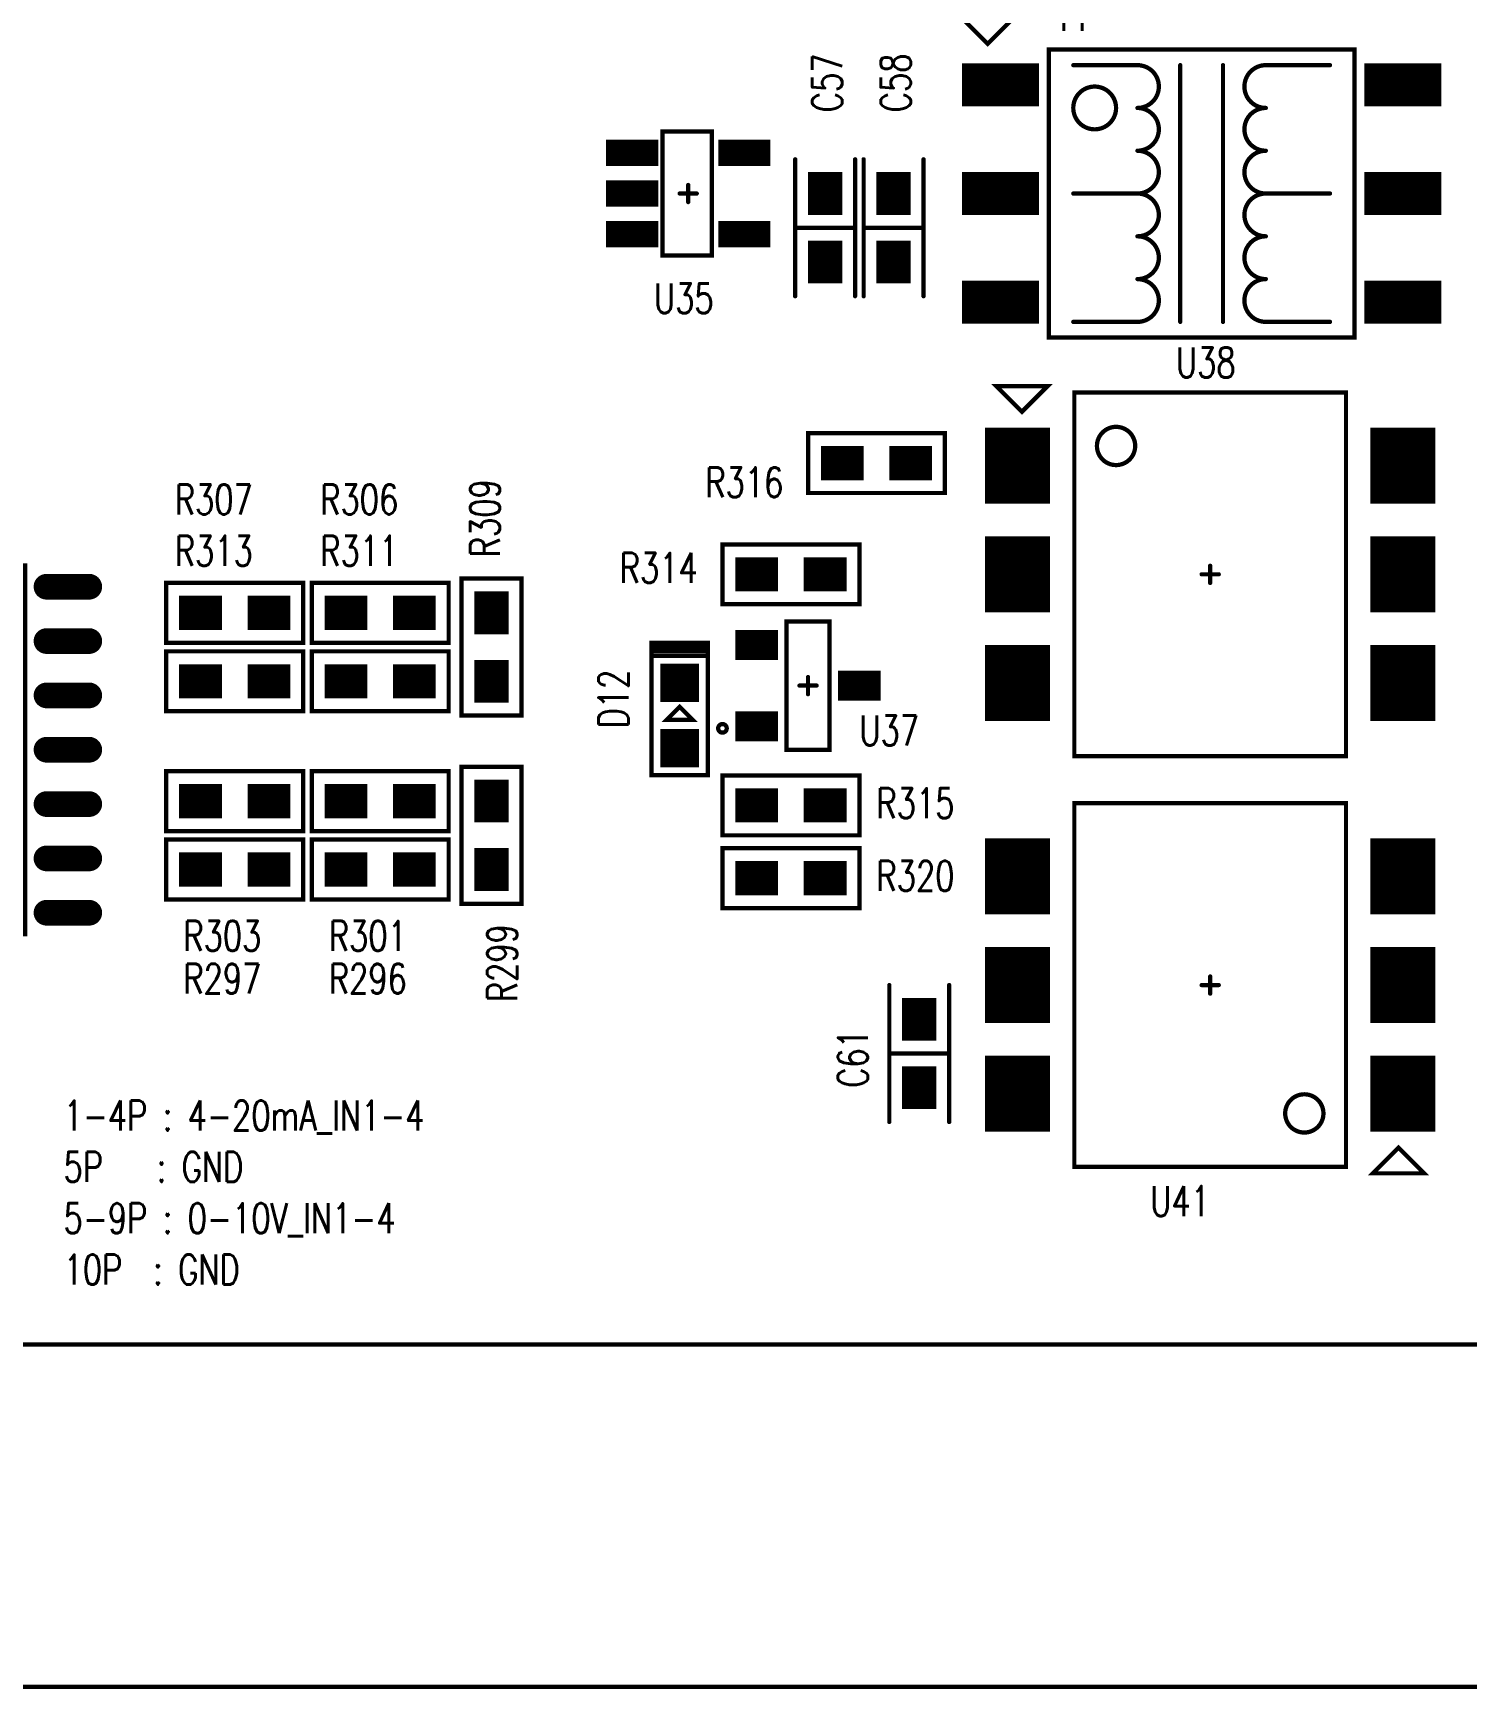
# Model space of a CAD drawing. Extents: x -22 to 239, y -29 to 162.
# Drawn here: x 176.29 to 209.8, y -8.05 to 30.65 of the extents above; entities that cross this region are included whole.
import ezdxf

# ---------------------------------------------------------------- set-up
doc = ezdxf.new("R2010")
doc.units = 0
for name, color, linetype in [('2D_LINE_00', 150, 'CONTINUOUS'), ('BOARD_OUTLINE_00', 255, 'CONTINUOUS'), ('DRIL_NPLTE_THRU_01', 5, 'CONTINUOUS'), ('DRIL_NPLTE_THRU_02', 106, 'CONTINUOUS'), ('DRIL_NPLTE_THRU_03', 96, 'CONTINUOUS'), ('DRIL_NPLTE_THRU_04', 34, 'CONTINUOUS'), ('DRIL_PLTE_THRU_01', 5, 'CONTINUOUS'), ('DRIL_PLTE_THRU_02', 106, 'CONTINUOUS'), ('DRIL_PLTE_THRU_03', 96, 'CONTINUOUS'), ('DRIL_PLTE_THRU_04', 34, 'CONTINUOUS'), ('PADS_BOT', 43, 'CONTINUOUS'), ('PADS_INNER', 186, 'CONTINUOUS'), ('PADS_TOP', 186, 'CONTINUOUS'), ('PART_NAME_01', 3, 'CONTINUOUS'), ('PART_TOP_2DLINE_00', 150, 'CONTINUOUS'), ('PART_TOP_2DLINE_01', 150, 'CONTINUOUS'), ('TEXT_126', 255, 'CONTINUOUS')]:
    doc.layers.add(name, color=color, linetype=linetype)
doc.styles.add('W0$1', font='simplex', dxfattribs={"width": 0.75})

# ---------------------------------------------------------------- blocks, each defined once
blk = doc.blocks.new('BOARD_100')
at = {"layer": 'BOARD_OUTLINE_00', "const_width": 0.1}
blk.add_lwpolyline([(0, -1, -0.414214), (1, 0), (237, 0, -0.414214), (238, -1), (238, -149, -0.414214), (237, -150), (1, -150, -0.414214), (0, -149)], format="xyb", close=True, dxfattribs=at)
blk = doc.blocks.new('DRAWING_3')
at = {"layer": '2D_LINE_00', "const_width": 0.1}
blk.add_lwpolyline([(0.052, -1.226), (238.052, -1.226), (238.052, -9.226), (0.052, -9.226)], close=True, dxfattribs=at)
blk = doc.blocks.new('SMOOTH_0$1')
at = {"const_width": 0.05}
blk.add_lwpolyline([(-0.025, 0, 1), (0.025, 0, 1)], format="xyb", close=True, dxfattribs=at)
blk = doc.blocks.new('PART_BODY_TOP_7')
at = {"layer": 'PART_TOP_2DLINE_00', "const_width": 0.1}
blk.add_lwpolyline([(-4.25, 3.175), (4.25, 3.175), (4.25, -3.175), (-4.25, -3.175)], close=True, dxfattribs=at)
for points in [[(-0.2, 0), (0, 0), (0, -0.2)], [(0, 0.2), (0, 0), (0.2, 0)], [(-3.8, -4.4), (-4.4, -3.8), (-4.4, -5), (-3.8, -4.4)]]:
    blk.add_lwpolyline(points, dxfattribs=at)
blk.add_lwpolyline([(-3.447, -2.2, 1), (-2.553, -2.2, 1)], format="xyb", close=True, dxfattribs=at)
at = {"layer": 'PART_TOP_2DLINE_00'}
for p in [(-4.25, 3.175), (4.25, 3.175), (-0.2, 0), (0, 0.2), (0, 0), (0, 0), (0.2, 0), (0, -0.2), (-4.25, -3.175), (4.25, -3.175), (-4.4, -3.8), (-3.8, -4.4), (-3.8, -4.4), (-4.4, -5)]:
    blk.add_blockref('SMOOTH_0$1', p, dxfattribs=at)
blk = doc.blocks.new('DRIL_HOLE_0')
blk.add_lwpolyline([(0, 0, 1), (0, 0, 1)], format="xyb", close=True)
blk = doc.blocks.new('PAD_1')
blk.add_lwpolyline([(0, 0, 1), (0, 0, 1)], format="xyb", close=True)
blk = doc.blocks.new('PAD_5')
at = {"const_width": 1.52}
blk.add_lwpolyline([(-0.89, 0), (0.89, 0)], dxfattribs=at)
blk = doc.blocks.new('STK_TOP_108')
at = {"layer": 'DRIL_PLTE_THRU_01'}
blk.add_blockref('DRIL_HOLE_0', (0, 0), dxfattribs=at)
at = {"layer": 'DRIL_PLTE_THRU_02'}
blk.add_blockref('DRIL_HOLE_0', (0, 0), dxfattribs=at)
at = {"layer": 'DRIL_PLTE_THRU_03'}
blk.add_blockref('DRIL_HOLE_0', (0, 0), dxfattribs=at)
at = {"layer": 'DRIL_PLTE_THRU_04'}
blk.add_blockref('DRIL_HOLE_0', (0, 0), dxfattribs=at)
at = {"layer": 'PADS_BOT'}
blk.add_blockref('PAD_1', (0, 0), dxfattribs=at)
at = {"layer": 'PADS_INNER'}
blk.add_blockref('PAD_1', (0, 0), dxfattribs=at)
at = {"layer": 'PADS_TOP'}
blk.add_blockref('PAD_5', (0, 0), dxfattribs=at)
blk = doc.blocks.new('SYM_TOP_10')
for name, p in [('STK_TOP_108', (-2.54, 4.505)), ('STK_TOP_108', (0, 4.505)), ('STK_TOP_108', (2.54, 4.505)), ('PART_BODY_TOP_7', (0, 0)), ('STK_TOP_108', (-2.54, -4.505)), ('STK_TOP_108', (0, -4.505)), ('STK_TOP_108', (2.54, -4.505))]:
    blk.add_blockref(name, p)
blk = doc.blocks.new('PART_TOP_8')
blk.add_blockref('SYM_TOP_10', (0, 0))
at = {"layer": 'PART_NAME_01', "style": 'W0$1', "width": 0.75}
blk.add_text('U38', height=0.7, rotation=90, dxfattribs=at).set_placement((-4.6, -0.8))
blk = doc.blocks.new('PART_BODY_TOP_8')
at = {"layer": 'PART_TOP_2DLINE_00', "const_width": 0.1}
for points in [[(-1.5, 0.5), (1.5, 0.5), (1.5, -0.5), (-1.5, -0.5), (-1.5, 0.5)], [(-0.2, 0), (0.2, 0)], [(0, -0.2), (0, 0.2)]]:
    blk.add_lwpolyline(points, dxfattribs=at)
blk.add_lwpolyline([(0.9, -2, 1), (1.1, -2, 1)], format="xyb", close=True, dxfattribs=at)
at = {"layer": 'PART_TOP_2DLINE_00'}
for p in [(-1.5, 0.5), (-1.5, 0.5), (1.5, 0.5), (-0.2, 0), (0, 0.2), (0.2, 0), (0, -0.2), (-1.5, -0.5), (1.5, -0.5)]:
    blk.add_blockref('SMOOTH_0$1', p, dxfattribs=at)
blk = doc.blocks.new('PAD_6')
at = {"const_width": 0.7}
blk.add_lwpolyline([(-0.5, 0), (0.5, 0)], dxfattribs=at)
blk = doc.blocks.new('STK_TOP_109')
at = {"layer": 'DRIL_PLTE_THRU_01'}
blk.add_blockref('DRIL_HOLE_0', (0, 0), dxfattribs=at)
at = {"layer": 'DRIL_PLTE_THRU_02'}
blk.add_blockref('DRIL_HOLE_0', (0, 0), dxfattribs=at)
at = {"layer": 'DRIL_PLTE_THRU_03'}
blk.add_blockref('DRIL_HOLE_0', (0, 0), dxfattribs=at)
at = {"layer": 'DRIL_PLTE_THRU_04'}
blk.add_blockref('DRIL_HOLE_0', (0, 0), dxfattribs=at)
at = {"layer": 'PADS_BOT'}
blk.add_blockref('PAD_1', (0, 0), dxfattribs=at)
at = {"layer": 'PADS_INNER'}
blk.add_blockref('PAD_1', (0, 0), dxfattribs=at)
at = {"layer": 'PADS_TOP', "rotation": 90}
blk.add_blockref('PAD_6', (0, 0), dxfattribs=at)
blk = doc.blocks.new('SYM_TOP_11')
for name, p in [('STK_TOP_109', (0, 1.2)), ('PART_BODY_TOP_8', (0, 0)), ('STK_TOP_109', (-0.95, -1.2)), ('STK_TOP_109', (0.95, -1.2))]:
    blk.add_blockref(name, p)
blk = doc.blocks.new('PART_TOP_9')
blk.add_blockref('SYM_TOP_11', (0, 0))
at = {"layer": 'PART_NAME_01', "style": 'W0$1', "width": 0.75}
blk.add_text('U37', height=0.7, rotation=90, dxfattribs=at).set_placement((1.4, 1.2))
blk = doc.blocks.new('PART_BODY_TOP_10')
at = {"layer": 'PART_TOP_2DLINE_00', "const_width": 0.1}
for points in [[(-1.45, 0.55), (1.45, 0.55), (1.45, -0.6), (-1.45, -0.6), (-1.45, 0.55)], [(-0.2, 0), (0.2, 0)], [(0, 0.2), (0, -0.2)]]:
    blk.add_lwpolyline(points, dxfattribs=at)
at = {"layer": 'PART_TOP_2DLINE_00'}
for p in [(-1.45, 0.55), (-1.45, 0.55), (1.45, 0.55), (-0.2, 0), (0, 0.2), (0.2, 0), (0, -0.2), (-1.45, -0.6), (1.45, -0.6)]:
    blk.add_blockref('SMOOTH_0$1', p, dxfattribs=at)
blk = doc.blocks.new('PAD_7')
at = {"const_width": 0.62}
blk.add_lwpolyline([(-0.61, 0), (0.61, 0)], dxfattribs=at)
blk = doc.blocks.new('STK_TOP_110')
at = {"layer": 'DRIL_PLTE_THRU_01'}
blk.add_blockref('DRIL_HOLE_0', (0, 0), dxfattribs=at)
at = {"layer": 'DRIL_PLTE_THRU_02'}
blk.add_blockref('DRIL_HOLE_0', (0, 0), dxfattribs=at)
at = {"layer": 'DRIL_PLTE_THRU_03'}
blk.add_blockref('DRIL_HOLE_0', (0, 0), dxfattribs=at)
at = {"layer": 'DRIL_PLTE_THRU_04'}
blk.add_blockref('DRIL_HOLE_0', (0, 0), dxfattribs=at)
at = {"layer": 'PADS_BOT'}
blk.add_blockref('PAD_1', (0, 0), dxfattribs=at)
at = {"layer": 'PADS_INNER'}
blk.add_blockref('PAD_1', (0, 0), dxfattribs=at)
at = {"layer": 'PADS_TOP', "rotation": 90}
blk.add_blockref('PAD_7', (0, 0), dxfattribs=at)
blk = doc.blocks.new('SYM_TOP_13')
for name, p in [('STK_TOP_110', (-0.95, 1.31)), ('STK_TOP_110', (0.95, 1.31)), ('PART_BODY_TOP_10', (0, 0)), ('STK_TOP_110', (-0.95, -1.31)), ('STK_TOP_110', (0, -1.31)), ('STK_TOP_110', (0.95, -1.31))]:
    blk.add_blockref(name, p)
blk = doc.blocks.new('PART_TOP_11')
blk.add_blockref('SYM_TOP_13', (0, 0))
at = {"layer": 'PART_NAME_01', "style": 'W0$1', "width": 0.75}
blk.add_text('U35', height=0.7, rotation=90, dxfattribs=at).set_placement((2.8, -0.8))
blk = doc.blocks.new('PART_BODY_TOP_23')
at = {"layer": 'PART_TOP_2DLINE_00', "const_width": 0.1}
for points in [[(-5, 3.5), (-6, 4.5), (-4, 4.5)], [(-3.57, 3.365), (3.57, 3.365), (3.57, -3.365), (-3.57, -3.365)]]:
    blk.add_lwpolyline(points, close=True, dxfattribs=at)
for points in [[(-1.5, 3), (-3, 3)], [(-0.5, 3), (-0.5, -3)], [(0.5, 3), (0.5, -3)], [(1.5, 3), (3, 3)], [(-1.5, 0), (-3, 0)], [(-1.5, 0), (-3, 0)], [(1.5, 0), (3, 0)], [(1.5, 0), (3, 0)], [(-1.5, -3), (-3, -3)], [(1.5, -3), (3, -3)]]:
    blk.add_lwpolyline(points, dxfattribs=at)
for points in [[(-1.5, 3, -1), (-1.5, 2)], [(1.5, 2, -1), (1.5, 3)], [(-1.5, 2, -1), (-1.5, 1)], [(1.5, 1, -1), (1.5, 2)], [(-1.5, 1, -1), (-1.5, 0)], [(1.5, 0, -1), (1.5, 1)], [(-1.5, 0, -1), (-1.5, -1)], [(1.5, -1, -1), (1.5, 0)], [(-1.5, -1, -1), (-1.5, -2)], [(1.5, -2, -1), (1.5, -1)], [(-1.5, -2, -1), (-1.5, -3)], [(1.5, -3, -1), (1.5, -2)]]:
    blk.add_lwpolyline(points, format="xyb", dxfattribs=at)
blk.add_lwpolyline([(-3, 2, 1), (-2, 2, 1)], format="xyb", close=True, dxfattribs=at)
at = {"layer": 'PART_TOP_2DLINE_00'}
for p in [(-6, 4.5), (-4, 4.5), (-5, 3.5), (-3.57, 3.365), (3.57, 3.365), (-3, 3), (-1.5, 3), (-1.5, 3), (-0.5, 3), (0.5, 3), (1.5, 3), (1.5, 3), (3, 3), (-1.5, 2), (-1.5, 2), (1.5, 2), (1.5, 2), (-1.5, 1), (-1.5, 1), (1.5, 1), (1.5, 1), (-3, 0), (-3, 0), (-1.5, 0), (-1.5, 0), (-1.5, 0), (-1.5, 0), (1.5, 0), (1.5, 0), (1.5, 0), (1.5, 0), (3, 0), (3, 0), (-1.5, -1), (-1.5, -1), (1.5, -1), (1.5, -1), (-1.5, -2), (-1.5, -2), (1.5, -2), (1.5, -2), (-3, -3), (-1.5, -3), (-1.5, -3), (-0.5, -3), (0.5, -3), (1.5, -3), (1.5, -3), (3, -3), (-3.57, -3.365), (3.57, -3.365)]:
    blk.add_blockref('SMOOTH_0$1', p, dxfattribs=at)
blk = doc.blocks.new('PAD_16')
at = {"const_width": 1}
blk.add_lwpolyline([(-0.9, 0), (0.9, 0)], dxfattribs=at)
blk = doc.blocks.new('STK_TOP_121')
at = {"layer": 'DRIL_PLTE_THRU_01'}
blk.add_blockref('DRIL_HOLE_0', (0, 0), dxfattribs=at)
at = {"layer": 'DRIL_PLTE_THRU_02'}
blk.add_blockref('DRIL_HOLE_0', (0, 0), dxfattribs=at)
at = {"layer": 'DRIL_PLTE_THRU_03'}
blk.add_blockref('DRIL_HOLE_0', (0, 0), dxfattribs=at)
at = {"layer": 'DRIL_PLTE_THRU_04'}
blk.add_blockref('DRIL_HOLE_0', (0, 0), dxfattribs=at)
at = {"layer": 'PADS_BOT'}
blk.add_blockref('PAD_1', (0, 0), dxfattribs=at)
at = {"layer": 'PADS_INNER'}
blk.add_blockref('PAD_1', (0, 0), dxfattribs=at)
at = {"layer": 'PADS_TOP'}
blk.add_blockref('PAD_16', (0, 0), dxfattribs=at)
blk = doc.blocks.new('SYM_TOP_26')
for name, p in [('PART_BODY_TOP_23', (0, 0)), ('STK_TOP_121', (-4.7, 2.54)), ('STK_TOP_121', (4.7, 2.54)), ('STK_TOP_121', (-4.7, 0)), ('STK_TOP_121', (4.7, 0)), ('STK_TOP_121', (-4.7, -2.54)), ('STK_TOP_121', (4.7, -2.54))]:
    blk.add_blockref(name, p)
blk = doc.blocks.new('PART_TOP_24')
blk.add_blockref('SYM_TOP_26', (0, 0))
at = {"layer": 'PART_NAME_01', "style": 'W0$1', "width": 0.75}
blk.add_text('T1', height=0.7, dxfattribs=at).set_placement((-3.4, 3.8))
blk = doc.blocks.new('PART_BODY_TOP_36')
at = {"layer": 'PART_TOP_2DLINE_00', "const_width": 0.1}
for points in [[(-1.599946, 0.700024), (1.599946, 0.700024)], [(0, 0.700024), (0, -0.700024)], [(-1.599946, -0.700024), (1.599946, -0.700024)]]:
    blk.add_lwpolyline(points, dxfattribs=at)
at = {"layer": 'PART_TOP_2DLINE_00'}
for p in [(-1.599946, 0.700024), (0, 0.700024), (1.599946, 0.700024), (-1.599946, -0.700024), (0, -0.700024), (1.599946, -0.700024)]:
    blk.add_blockref('SMOOTH_0$1', p, dxfattribs=at)
blk = doc.blocks.new('PAD_25')
at = {"const_width": 0.8}
blk.add_lwpolyline([(-0.5, 0), (0.5, 0)], dxfattribs=at)
blk = doc.blocks.new('STK_TOP_43')
at = {"layer": 'DRIL_NPLTE_THRU_01'}
blk.add_blockref('DRIL_HOLE_0', (0, 0), dxfattribs=at)
at = {"layer": 'DRIL_NPLTE_THRU_02'}
blk.add_blockref('DRIL_HOLE_0', (0, 0), dxfattribs=at)
at = {"layer": 'DRIL_NPLTE_THRU_03'}
blk.add_blockref('DRIL_HOLE_0', (0, 0), dxfattribs=at)
at = {"layer": 'DRIL_NPLTE_THRU_04'}
blk.add_blockref('DRIL_HOLE_0', (0, 0), dxfattribs=at)
at = {"layer": 'PADS_BOT'}
blk.add_blockref('PAD_1', (0, 0), dxfattribs=at)
at = {"layer": 'PADS_INNER'}
blk.add_blockref('PAD_1', (0, 0), dxfattribs=at)
at = {"layer": 'PADS_TOP'}
blk.add_blockref('PAD_25', (0, 0), dxfattribs=at)
blk = doc.blocks.new('SYM_TOP_39')
for name, p in [('STK_TOP_43', (-0.8001, 0)), ('PART_BODY_TOP_36', (0, 0)), ('STK_TOP_43', (0.8001, 0))]:
    blk.add_blockref(name, p)
blk = doc.blocks.new('PART_TOP_97')
blk.add_blockref('SYM_TOP_39', (0, 0))
at = {"layer": 'PART_NAME_01', "style": 'W0$1', "width": 0.75}
blk.add_text('C57', height=0.7, dxfattribs=at).set_placement((2.7, -0.4))
blk = doc.blocks.new('PART_TOP_98')
blk.add_blockref('SYM_TOP_39', (0, 0))
at = {"layer": 'PART_NAME_01', "style": 'W0$1', "width": 0.75}
blk.add_text('C58', height=0.7, dxfattribs=at).set_placement((2.7, -0.4))
blk = doc.blocks.new('PART_TOP_101')
blk.add_blockref('SYM_TOP_39', (0, 0))
at = {"layer": 'PART_NAME_01', "style": 'W0$1', "width": 0.75}
blk.add_text('C61', height=0.7, rotation=180, dxfattribs=at).set_placement((0.8, -1.2))
blk = doc.blocks.new('PART_TOP_125')
blk.add_blockref('SYM_TOP_10', (0, 0))
at = {"layer": 'PART_NAME_01', "style": 'W0$1', "width": 0.75}
blk.add_text('U41', height=0.7, rotation=270, dxfattribs=at).set_placement((-5.4, 1.4))
blk = doc.blocks.new('PART_BODY_TOP_41')
at = {"layer": 'PART_TOP_2DLINE_01', "const_width": 0.1}
for points in [[(-1.400048, -0.659892), (-1.700022, -0.659892), (-1.700022, 0.659892), (-1.400048, 0.659892)], [(-1.599946, -0.599948), (-1.599946, 0.599948)], [(-1.500124, -0.599948), (-1.500124, 0.6)], [(-0.199898, 0), (0.100076, 0.299974), (0.100076, -0.299974), (-0.199898, 0)]]:
    blk.add_lwpolyline(points, dxfattribs=at)
blk.add_lwpolyline([(1.397, -0.659892), (-1.397, -0.659892), (-1.397, 0.659892), (1.397, 0.659892)], close=True, dxfattribs=at)
at = {"layer": 'PART_TOP_2DLINE_01'}
for p in [(-1.700022, 0.659892), (-1.599946, 0.599948), (-1.500124, 0.6), (-1.400048, 0.659892), (-1.397, 0.659892), (1.397, 0.659892), (-0.199898, 0), (-0.199898, 0), (0.100076, 0.299974), (0.100076, -0.299974), (-1.700022, -0.659892), (-1.599946, -0.599948), (-1.500124, -0.599948), (-1.400048, -0.659892), (-1.397, -0.659892), (1.397, -0.659892)]:
    blk.add_blockref('SMOOTH_0$1', p, dxfattribs=at)
blk = doc.blocks.new('PAD_27')
at = {"const_width": 0.9}
blk.add_lwpolyline([(-0.45, 0), (0.45, 0)], dxfattribs=at)
blk = doc.blocks.new('STK_TOP_142')
at = {"layer": 'DRIL_NPLTE_THRU_01'}
blk.add_blockref('DRIL_HOLE_0', (0, 0), dxfattribs=at)
at = {"layer": 'DRIL_NPLTE_THRU_02'}
blk.add_blockref('DRIL_HOLE_0', (0, 0), dxfattribs=at)
at = {"layer": 'DRIL_NPLTE_THRU_03'}
blk.add_blockref('DRIL_HOLE_0', (0, 0), dxfattribs=at)
at = {"layer": 'DRIL_NPLTE_THRU_04'}
blk.add_blockref('DRIL_HOLE_0', (0, 0), dxfattribs=at)
at = {"layer": 'PADS_BOT'}
blk.add_blockref('PAD_1', (0, 0), dxfattribs=at)
at = {"layer": 'PADS_INNER'}
blk.add_blockref('PAD_1', (0, 0), dxfattribs=at)
at = {"layer": 'PADS_TOP'}
blk.add_blockref('PAD_27', (0, 0), dxfattribs=at)
blk = doc.blocks.new('SYM_TOP_44')
for name, p in [('PART_BODY_TOP_41', (0, 0)), ('STK_TOP_142', (-0.762, 0)), ('STK_TOP_142', (0.762, 0))]:
    blk.add_blockref(name, p)
blk = doc.blocks.new('PART_TOP_147')
blk.add_blockref('SYM_TOP_44', (0, 0))
at = {"layer": 'PART_NAME_01', "style": 'W0$1', "width": 0.75}
blk.add_text('D12', height=0.7, rotation=180, dxfattribs=at).set_placement((0.3, -1.2))
blk = doc.blocks.new('PART_BODY_TOP_45')
at = {"layer": 'PART_TOP_2DLINE_00', "const_width": 0.1}
blk.add_lwpolyline([(-1.599946, 0.700024), (1.599946, 0.700024), (1.599946, -0.700024), (-1.599946, -0.700024), (-1.599946, 0.700024)], dxfattribs=at)
at = {"layer": 'PART_TOP_2DLINE_00'}
for p in [(-1.599946, 0.700024), (-1.599946, 0.700024), (1.599946, 0.700024), (-1.599946, -0.700024), (1.599946, -0.700024)]:
    blk.add_blockref('SMOOTH_0$1', p, dxfattribs=at)
blk = doc.blocks.new('SYM_TOP_48')
for name, p in [('STK_TOP_43', (-0.8001, 0)), ('PART_BODY_TOP_45', (0, 0)), ('STK_TOP_43', (0.8001, 0))]:
    blk.add_blockref(name, p)
blk = doc.blocks.new('PART_TOP_350')
blk.add_blockref('SYM_TOP_48', (0, 0))
at = {"layer": 'PART_NAME_01', "style": 'W0$1', "width": 0.75}
blk.add_text('R296', height=0.7, rotation=180, dxfattribs=at).set_placement((1.2, 2.9))
blk = doc.blocks.new('PART_TOP_351')
blk.add_blockref('SYM_TOP_48', (0, 0))
at = {"layer": 'PART_NAME_01', "style": 'W0$1', "width": 0.75}
blk.add_text('R297', height=0.7, rotation=180, dxfattribs=at).set_placement((1.2, 2.9))
blk = doc.blocks.new('PART_TOP_353')
blk.add_blockref('SYM_TOP_48', (0, 0))
at = {"layer": 'PART_NAME_01', "style": 'W0$1', "width": 0.75}
blk.add_text('R299', height=0.7, dxfattribs=at).set_placement((-3.9, -0.6))
blk = doc.blocks.new('PART_TOP_357')
blk.add_blockref('SYM_TOP_48', (0, 0))
at = {"layer": 'PART_NAME_01', "style": 'W0$1', "width": 0.75}
blk.add_text('R301', height=0.7, rotation=180, dxfattribs=at).set_placement((1.2, 3.5))
blk = doc.blocks.new('PART_TOP_359')
blk.add_blockref('SYM_TOP_48', (0, 0))
at = {"layer": 'PART_NAME_01', "style": 'W0$1', "width": 0.75}
blk.add_text('R303', height=0.7, dxfattribs=at).set_placement((-1.2, -3.5))
blk = doc.blocks.new('PART_TOP_362')
blk.add_blockref('SYM_TOP_48', (0, 0))
at = {"layer": 'PART_NAME_01', "style": 'W0$1', "width": 0.75}
blk.add_text('R306', height=0.7, rotation=180, dxfattribs=at).set_placement((1.4, -2.3))
blk = doc.blocks.new('PART_TOP_363')
blk.add_blockref('SYM_TOP_48', (0, 0))
at = {"layer": 'PART_NAME_01', "style": 'W0$1', "width": 0.75}
blk.add_text('R307', height=0.7, rotation=180, dxfattribs=at).set_placement((1.4, -2.3))
blk = doc.blocks.new('PART_TOP_365')
blk.add_blockref('SYM_TOP_48', (0, 0))
at = {"layer": 'PART_NAME_01', "style": 'W0$1', "width": 0.75}
blk.add_text('R309', height=0.7, rotation=180, dxfattribs=at).set_placement((-2.1, 0.2))
blk = doc.blocks.new('PART_TOP_368')
blk.add_blockref('SYM_TOP_48', (0, 0))
at = {"layer": 'PART_NAME_01', "style": 'W0$1', "width": 0.75}
blk.add_text('R311', height=0.7, rotation=180, dxfattribs=at).set_placement((1.4, -2.7))
blk = doc.blocks.new('PART_TOP_370')
blk.add_blockref('SYM_TOP_48', (0, 0))
at = {"layer": 'PART_NAME_01', "style": 'W0$1', "width": 0.75}
blk.add_text('R313', height=0.7, dxfattribs=at).set_placement((-1.4, 2.7))
blk = doc.blocks.new('PART_TOP_371')
blk.add_blockref('SYM_TOP_48', (0, 0))
at = {"layer": 'PART_NAME_01', "style": 'W0$1', "width": 0.75}
blk.add_text('R314', height=0.7, dxfattribs=at).set_placement((-4, -0.2))
blk = doc.blocks.new('PART_TOP_372')
blk.add_blockref('SYM_TOP_48', (0, 0))
at = {"layer": 'PART_NAME_01', "style": 'W0$1', "width": 0.75}
blk.add_text('R315', height=0.7, dxfattribs=at).set_placement((2, -0.3))
blk = doc.blocks.new('PART_TOP_373')
blk.add_blockref('SYM_TOP_48', (0, 0))
at = {"layer": 'PART_NAME_01', "style": 'W0$1', "width": 0.75}
blk.add_text('R316', height=0.7, dxfattribs=at).set_placement((-4, -0.8))
blk = doc.blocks.new('PART_TOP_378')
blk.add_blockref('SYM_TOP_48', (0, 0))
at = {"layer": 'PART_NAME_01', "style": 'W0$1', "width": 0.75}
blk.add_text('R320', height=0.7, dxfattribs=at).set_placement((2, -0.3))
blk = doc.blocks.new('PART_BODY_TOP_15')
at = {"layer": 'PART_TOP_2DLINE_00', "const_width": 0.1}
for points in [[(-4.31, 1.9), (-4.31, 0.3875), (-3.77125, 0.3875), (-3.77125, -0.3875), (-4.31, -0.3875), (-4.31, -1.9), (4.31, -1.9), (4.31, 1.9)], [(-3.8, -3.8), (-4.2, -4.2), (-3.4, -4.2)]]:
    blk.add_lwpolyline(points, close=True, dxfattribs=at)
for points in [[(-0.3, 0), (0.2, 0)], [(0, 0.3), (0, -0.3)], [(0.2, 0), (0.3, 0)], [(-3.7, -3.9), (-3.9, -3.9)], [(-3.5, -4.1), (-4.1, -4.1)], [(-3.6, -4), (-4, -4)]]:
    blk.add_lwpolyline(points, dxfattribs=at)
blk.add_lwpolyline([(-4, -1.1, 1), (-3, -1.1, 1)], format="xyb", close=True, dxfattribs=at)
at = {"layer": 'PART_TOP_2DLINE_00'}
for p in [(-4.31, 1.9), (4.31, 1.9), (-4.31, 0.3875), (-3.77125, 0.3875), (-0.3, 0), (0, 0.3), (0.2, 0), (0.2, 0), (0.3, 0), (-4.31, -0.3875), (-3.77125, -0.3875), (0, -0.3), (-4.31, -1.9), (4.31, -1.9), (-3.9, -3.9), (-3.8, -3.8), (-3.7, -3.9), (-4.2, -4.2), (-4.1, -4.1), (-4, -4), (-3.6, -4), (-3.5, -4.1), (-3.4, -4.2)]:
    blk.add_blockref('SMOOTH_0$1', p, dxfattribs=at)
blk = doc.blocks.new('PAD_3')
at = {"const_width": 0.3}
blk.add_lwpolyline([(-0.5, -0.15), (0.5, -0.15, 1), (0.5, 0.15), (-0.5, 0.15, 1)], format="xyb", close=True, dxfattribs=at)
blk = doc.blocks.new('STK_TOP_106')
at = {"layer": 'DRIL_NPLTE_THRU_01'}
blk.add_blockref('DRIL_HOLE_0', (0, 0), dxfattribs=at)
at = {"layer": 'DRIL_NPLTE_THRU_02'}
blk.add_blockref('DRIL_HOLE_0', (0, 0), dxfattribs=at)
at = {"layer": 'DRIL_NPLTE_THRU_03'}
blk.add_blockref('DRIL_HOLE_0', (0, 0), dxfattribs=at)
at = {"layer": 'DRIL_NPLTE_THRU_04'}
blk.add_blockref('DRIL_HOLE_0', (0, 0), dxfattribs=at)
at = {"layer": 'PADS_BOT'}
blk.add_blockref('PAD_1', (0, 0), dxfattribs=at)
at = {"layer": 'PADS_INNER'}
blk.add_blockref('PAD_1', (0, 0), dxfattribs=at)
at = {"layer": 'PADS_TOP', "rotation": 90}
blk.add_blockref('PAD_3', (0, 0), dxfattribs=at)
blk = doc.blocks.new('SYM_TOP_18')
for name, p in [('STK_TOP_106', (-3.81, 2.9)), ('STK_TOP_106', (-2.54, 2.9)), ('STK_TOP_106', (-1.27, 2.9)), ('STK_TOP_106', (0, 2.9)), ('STK_TOP_106', (1.27, 2.9)), ('STK_TOP_106', (2.54, 2.9)), ('STK_TOP_106', (3.81, 2.9)), ('PART_BODY_TOP_15', (0, 0)), ('STK_TOP_106', (-3.81, -2.9)), ('STK_TOP_106', (-2.54, -2.9)), ('STK_TOP_106', (-1.27, -2.9)), ('STK_TOP_106', (0, -2.9)), ('STK_TOP_106', (1.27, -2.9)), ('STK_TOP_106', (2.54, -2.9)), ('STK_TOP_106', (3.81, -2.9))]:
    blk.add_blockref(name, p)
blk = doc.blocks.new('PART_TOP_567')
blk.add_blockref('SYM_TOP_18', (0, 0))
at = {"layer": 'PART_NAME_01', "style": 'W0$1', "width": 0.75}
blk.add_text('U32', height=0.7, rotation=90, dxfattribs=at).set_placement((-5.1, -1.6))

msp = doc.modelspace()

# ---------------------------------------------------------------- block references
for name, p in [('BOARD_100', (0, 150)), ('PART_TOP_24', (203.6, 26.9)), ('PART_TOP_373', (196, 20.6)), ('PART_TOP_370', (181, 15.5)), ('PART_TOP_371', (194, 18)), ('PART_TOP_359', (181, 12.7)), ('PART_TOP_372', (194, 12.6)), ('PART_TOP_378', (194, 10.9)), ('DRAWING_3', (-0.052, 1.226))]:
    msp.add_blockref(name, p)
for name, p, rotation in [('PART_TOP_97', (194.8, 26.1), 90), ('PART_TOP_98', (196.4, 26.1), 90), ('PART_TOP_11', (191.6, 26.9), 270), ('PART_TOP_8', (203.8, 18), 270), ('PART_TOP_365', (187, 16.3), 270), ('PART_TOP_363', (181, 17.1), 180), ('PART_TOP_362', (184.4, 17.1), 180), ('PART_TOP_567', (174.2, 13.9), 270), ('PART_TOP_368', (184.4, 15.5), 180), ('PART_TOP_9', (194.4, 15.4), 270), ('PART_TOP_147', (191.4, 14.7), 270), ('PART_TOP_353', (187, 11.9), 90), ('PART_TOP_357', (184.4, 12.7), 180), ('PART_TOP_125', (203.8, 8.4), 90), ('PART_TOP_351', (181, 11.1), 180), ('PART_TOP_350', (184.4, 11.1), 180), ('PART_TOP_101', (197, 6.8), 270)]:
    msp.add_blockref(name, p, dxfattribs=dict(rotation=rotation))

# ---------------------------------------------------------------- texts
at = {"layer": 'TEXT_126', "style": 'W0$1', "width": 0.75}
for s, p in [('1-4P : 4-20mA_IN1-4', (177, 5)), ('5P   : GND', (177, 3.8)), ('5-9P : 0-10V_IN1-4', (177, 2.6)), ('10P  : GND', (177, 1.4))]:
    msp.add_text(s, height=0.7, dxfattribs=at).set_placement(p)

doc.saveas('drawing.dxf')
